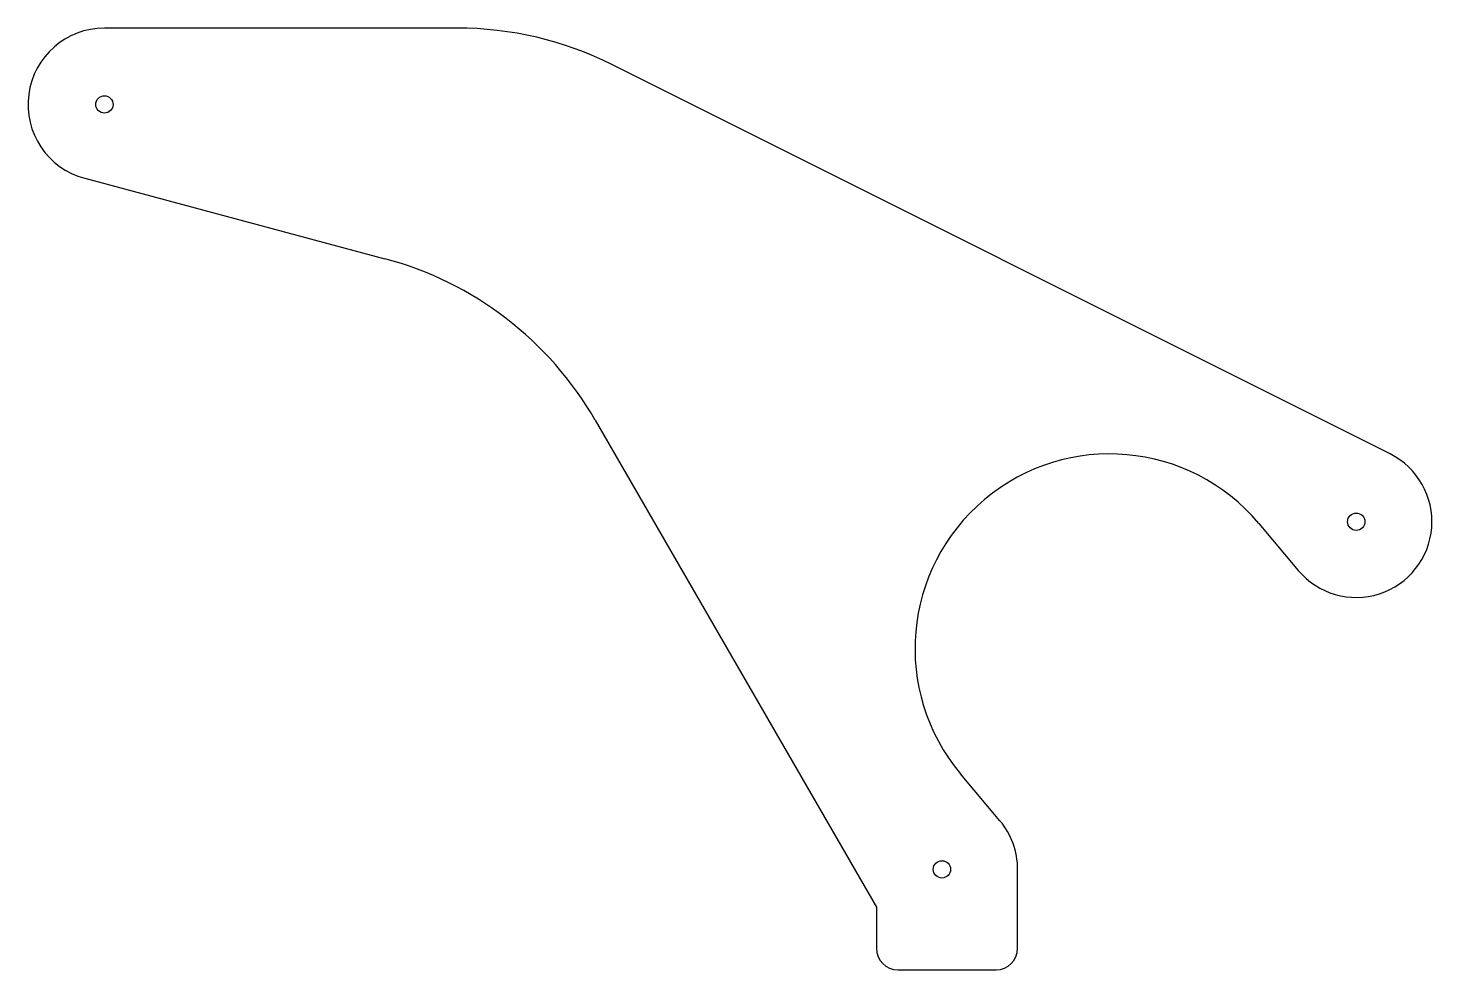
# Model space of a CAD drawing. Header units: inches. Extents: x -0.9 to 15.3, y 0 to 10.9.
import ezdxf

# ---------------------------------------------------------------- set-up
doc = ezdxf.new("R2010")
doc.units = ezdxf.units.IN
doc.header["$MEASUREMENT"] = 0

msp = doc.modelspace()

# ---------------------------------------------------------------- linework, layer by layer
at = {"color": 7, "linetype": 'Continuous', "lineweight": 25}
for p, q in [((4.076, 10.883), (0, 10.883)), ((14.858, 5.962), (5.865, 10.46)), ((-0.228, 9.148), (3.242, 8.218)), ((5.671, 6.354), (8.921, 0.724)), ((13.342, 5.159), (13.797, 4.617)), ((10.349, 1.724), (9.895, 2.266)), ((10.554, 0.25), (10.554, 1.162)), ((8.921, 0.724), (8.921, 0.25)), ((9.171, 0), (10.304, 0))]:
    msp.add_line(p, q, dxfattribs=at)
for centre in [(0, 10), (14.467, 5.179), (9.679, 1.162)]:
    msp.add_circle(centre, 0.1, dxfattribs=at)
for centre, radius, start, end in [((0, 10), 0.883, 90, 255), ((4.076, 6.883), 4, 63.4276, 90), ((2.207, 4.354), 4, 30, 75), ((11.618, 3.712), 2.25, 40, 220), ((14.467, 5.179), 0.875, 220, 63.4276), ((9.679, 1.162), 0.875, 0, 40), ((9.171, 0.25), 0.25, 180, 270), ((10.304, 0.25), 0.25, 270, 0)]:
    msp.add_arc(centre, radius, start, end, dxfattribs=at)

doc.saveas('drawing.dxf')
